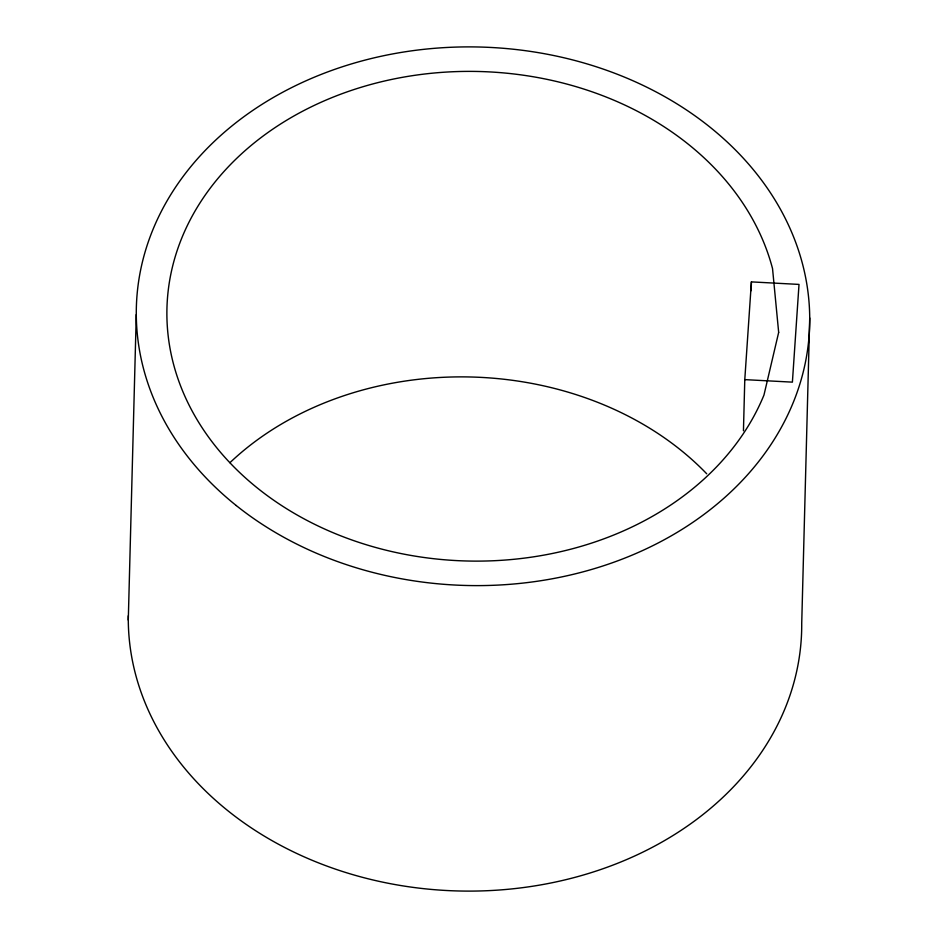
<?xml version="1.0" encoding="UTF-8"?>
<svg xmlns="http://www.w3.org/2000/svg" width="938" height="938" viewBox="0 0 938 938"><rect width="100%" height="100%" fill="white"/><g stroke="black" fill="none" stroke-linecap="round" stroke-linejoin="round"><path stroke-width="1.41" d="M128.283 620.053L136.28 314.558M743.447 430.788L744.784 379.632L751.408 281.892L799.012 284.413L792.399 382.141L744.784 379.632M751.174 290.663L751.408 281.892M809.717 317.947L801.72 623.442A336.765 269.312 1.5 0 1 464.181 891.077A336.765 269.312 1.5 0 1 128.295 615.785M229.927 462.692A306.151 244.818 1.5 0 1 706.701 473.772M778.669 332.38L763.966 395.062A306.151 244.818 1.5 0 1 284.12 507.153A306.151 244.818 1.5 0 1 311.24 106.85A306.151 244.818 1.5 0 1 772.537 268.585L778.669 332.38M236.224 505.523A336.765 269.312 1.5 0 0 798.73 387.593A336.765 269.312 1.5 0 0 384.052 55.635A336.765 269.312 1.5 0 0 236.224 505.523"/></g></svg>
